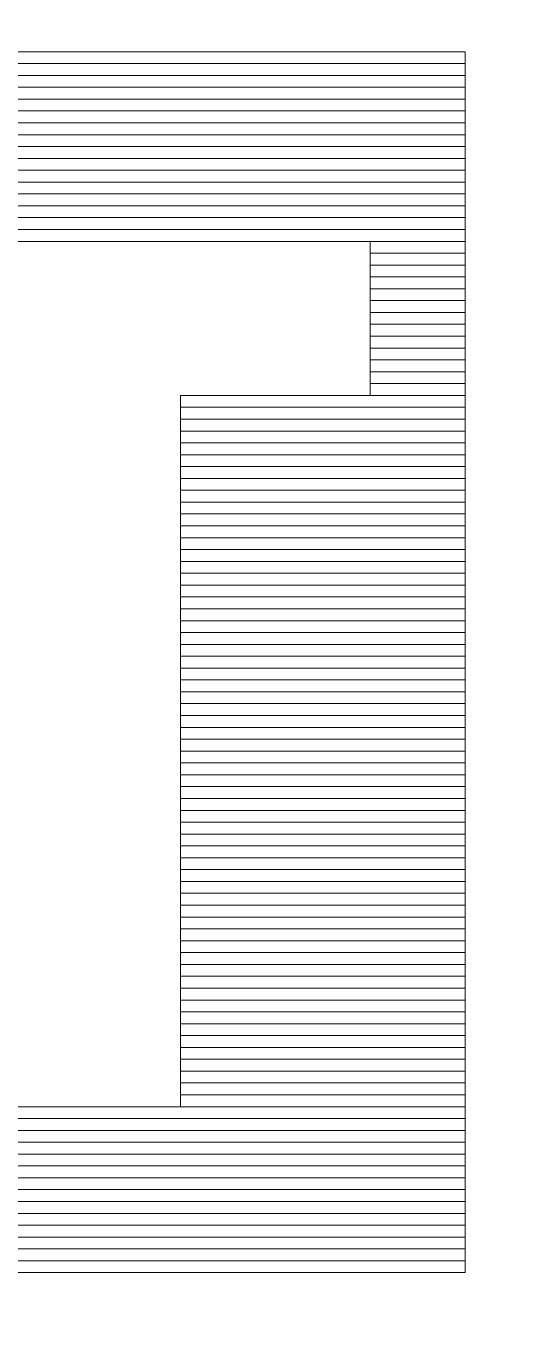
# Model space of a CAD drawing. Header units: millimetres. Extents: x -86 to 67, y -55 to 52.
# Drawn here: x 33.304 to 34.363, y 17.022 to 19.797 of the extents above; entities that cross this region are included whole.
import ezdxf

# ---------------------------------------------------------------- set-up
doc = ezdxf.new("R2010")
doc.units = ezdxf.units.MM
doc.header["$MEASUREMENT"] = 0
doc.layers.add('BG_OUTLINE', color=7, linetype='Continuous')
doc.layers.add('MA_PEN3', color=7, linetype='Continuous')

msp = doc.modelspace()

# ---------------------------------------------------------------- linework, layer by layer
at = {"layer": 'BG_OUTLINE', "color": 3, "lineweight": 9}
msp.add_open_spline([(-60.0926, 34.7331), (-60.0926, 34.7331), (63.7724, 34.7331), (63.7724, 34.7331), (63.7724, 34.7331), (64.585, 34.7336), (65.3646, 34.4113), (65.9396, 33.837), (65.9396, 33.837), (66.5146, 33.2627), (66.8379, 32.4797), (66.8384, 31.667), (66.8384, 31.667), (66.8384, 31.667), (66.8412, -52.28), (66.8412, -52.28), (66.8412, -52.28), (66.8412, -52.28), (66.8384, -52.1933), (66.8384, -52.1933), (66.8384, -52.1933), (66.8389, -53.006), (66.5166, -53.7856), (65.9424, -54.3606), (65.9424, -54.3606), (65.3681, -54.9356), (64.585, -55.2589), (63.7724, -55.2594), (63.7724, -55.2594), (63.7724, -55.2594), (-60.1869, -55.2594), (-60.1869, -55.2594), (-60.1869, -55.2594), (-60.1869, -55.2594), (-60.0853, -55.2518), (-60.0853, -55.2518), (-60.0853, -55.2518), (-60.8979, -55.2523), (-61.6775, -54.9299), (-62.2525, -54.3557), (-62.2525, -54.3557), (-62.8275, -53.7814), (-63.1508, -52.9984), (-63.1513, -52.1857), (-63.1513, -52.1857), (-63.1513, -52.1857), (-63.1587, 31.667), (-63.1587, 31.667), (-63.1587, 31.667), (-63.1592, 32.4797), (-62.8369, 33.2593), (-62.2626, 33.8343), (-62.2626, 33.8343), (-61.6883, 34.4093), (-60.9053, 34.7326), (-60.0926, 34.7331)], degree=3, knots=[0, 0, 0, 0, 0.071429, 0.071429, 0.071429, 0.071429, 0.142857, 0.142857, 0.142857, 0.142857, 0.214286, 0.214286, 0.214286, 0.214286, 0.285714, 0.285714, 0.285714, 0.285714, 0.357143, 0.357143, 0.357143, 0.357143, 0.428571, 0.428571, 0.428571, 0.428571, 0.5, 0.5, 0.5, 0.5, 0.571429, 0.571429, 0.571429, 0.571429, 0.642857, 0.642857, 0.642857, 0.642857, 0.714286, 0.714286, 0.714286, 0.714286, 0.785714, 0.785714, 0.785714, 0.785714, 0.857143, 0.857143, 0.857143, 0.857143, 0.928571, 0.928571, 0.928571, 0.928571, 1, 1, 1, 1], dxfattribs=at)
at = {"layer": 'MA_PEN3', "color": 5, "lineweight": 9}
for points in [[(23.8566, 19.7163), (23.8566, 19.7163), (23.8566, 19.7417), (23.8566, 19.7417), (23.8566, 19.7417), (23.8566, 19.7417), (34.2452, 19.7417), (34.2452, 19.7417), (34.2452, 19.7417), (34.2452, 19.7417), (34.2452, 19.7163), (34.2452, 19.7163), (34.2452, 19.7163), (34.2452, 19.7163), (23.8566, 19.7163), (23.8566, 19.7163)], [(23.8566, 19.6909), (23.8566, 19.6909), (23.8566, 19.7163), (23.8566, 19.7163), (23.8566, 19.7163), (23.8566, 19.7163), (34.2452, 19.7163), (34.2452, 19.7163), (34.2452, 19.7163), (34.2452, 19.7163), (34.2452, 19.6909), (34.2452, 19.6909), (34.2452, 19.6909), (34.2452, 19.6909), (23.8566, 19.6909), (23.8566, 19.6909)], [(23.8566, 19.6655), (23.8566, 19.6655), (23.8566, 19.6909), (23.8566, 19.6909), (23.8566, 19.6909), (23.8566, 19.6909), (34.2452, 19.6909), (34.2452, 19.6909), (34.2452, 19.6909), (34.2452, 19.6909), (34.2452, 19.6655), (34.2452, 19.6655), (34.2452, 19.6655), (34.2452, 19.6655), (23.8566, 19.6655), (23.8566, 19.6655)], [(23.8566, 19.6401), (23.8566, 19.6401), (23.8566, 19.6655), (23.8566, 19.6655), (23.8566, 19.6655), (23.8566, 19.6655), (34.2452, 19.6655), (34.2452, 19.6655), (34.2452, 19.6655), (34.2452, 19.6655), (34.2452, 19.6401), (34.2452, 19.6401), (34.2452, 19.6401), (34.2452, 19.6401), (23.8566, 19.6401), (23.8566, 19.6401)], [(23.8566, 19.6147), (23.8566, 19.6147), (23.8566, 19.6401), (23.8566, 19.6401), (23.8566, 19.6401), (23.8566, 19.6401), (34.2452, 19.6401), (34.2452, 19.6401), (34.2452, 19.6401), (34.2452, 19.6401), (34.2452, 19.6147), (34.2452, 19.6147), (34.2452, 19.6147), (34.2452, 19.6147), (23.8566, 19.6147), (23.8566, 19.6147)], [(23.8566, 19.5893), (23.8566, 19.5893), (23.8566, 19.6147), (23.8566, 19.6147), (23.8566, 19.6147), (23.8566, 19.6147), (34.2452, 19.6147), (34.2452, 19.6147), (34.2452, 19.6147), (34.2452, 19.6147), (34.2452, 19.5893), (34.2452, 19.5893), (34.2452, 19.5893), (34.2452, 19.5893), (23.8566, 19.5893), (23.8566, 19.5893)], [(23.8566, 19.5639), (23.8566, 19.5639), (23.8566, 19.5893), (23.8566, 19.5893), (23.8566, 19.5893), (23.8566, 19.5893), (34.2452, 19.5893), (34.2452, 19.5893), (34.2452, 19.5893), (34.2452, 19.5893), (34.2452, 19.5639), (34.2452, 19.5639), (34.2452, 19.5639), (34.2452, 19.5639), (23.8566, 19.5639), (23.8566, 19.5639)], [(23.8566, 19.5385), (23.8566, 19.5385), (23.8566, 19.5639), (23.8566, 19.5639), (23.8566, 19.5639), (23.8566, 19.5639), (34.2452, 19.5639), (34.2452, 19.5639), (34.2452, 19.5639), (34.2452, 19.5639), (34.2452, 19.5385), (34.2452, 19.5385), (34.2452, 19.5385), (34.2452, 19.5385), (23.8566, 19.5385), (23.8566, 19.5385)], [(23.8566, 19.5131), (23.8566, 19.5131), (23.8566, 19.5385), (23.8566, 19.5385), (23.8566, 19.5385), (23.8566, 19.5385), (34.2452, 19.5385), (34.2452, 19.5385), (34.2452, 19.5385), (34.2452, 19.5385), (34.2452, 19.5131), (34.2452, 19.5131), (34.2452, 19.5131), (34.2452, 19.5131), (23.8566, 19.5131), (23.8566, 19.5131)], [(23.8566, 19.4877), (23.8566, 19.4877), (23.8566, 19.5131), (23.8566, 19.5131), (23.8566, 19.5131), (23.8566, 19.5131), (34.2452, 19.5131), (34.2452, 19.5131), (34.2452, 19.5131), (34.2452, 19.5131), (34.2452, 19.4877), (34.2452, 19.4877), (34.2452, 19.4877), (34.2452, 19.4877), (23.8566, 19.4877), (23.8566, 19.4877)], [(23.8566, 19.4623), (23.8566, 19.4623), (23.8566, 19.4877), (23.8566, 19.4877), (23.8566, 19.4877), (23.8566, 19.4877), (34.2452, 19.4877), (34.2452, 19.4877), (34.2452, 19.4877), (34.2452, 19.4877), (34.2452, 19.4623), (34.2452, 19.4623), (34.2452, 19.4623), (34.2452, 19.4623), (23.8566, 19.4623), (23.8566, 19.4623)], [(23.8566, 19.4369), (23.8566, 19.4369), (23.8566, 19.4623), (23.8566, 19.4623), (23.8566, 19.4623), (23.8566, 19.4623), (34.2452, 19.4623), (34.2452, 19.4623), (34.2452, 19.4623), (34.2452, 19.4623), (34.2452, 19.4369), (34.2452, 19.4369), (34.2452, 19.4369), (34.2452, 19.4369), (23.8566, 19.4369), (23.8566, 19.4369)], [(23.8566, 19.4115), (23.8566, 19.4115), (23.8566, 19.4369), (23.8566, 19.4369), (23.8566, 19.4369), (23.8566, 19.4369), (34.2452, 19.4369), (34.2452, 19.4369), (34.2452, 19.4369), (34.2452, 19.4369), (34.2452, 19.4115), (34.2452, 19.4115), (34.2452, 19.4115), (34.2452, 19.4115), (23.8566, 19.4115), (23.8566, 19.4115)], [(23.8566, 19.3861), (23.8566, 19.3861), (23.8566, 19.4115), (23.8566, 19.4115), (23.8566, 19.4115), (23.8566, 19.4115), (34.2452, 19.4115), (34.2452, 19.4115), (34.2452, 19.4115), (34.2452, 19.4115), (34.2452, 19.3861), (34.2452, 19.3861), (34.2452, 19.3861), (34.2452, 19.3861), (23.8566, 19.3861), (23.8566, 19.3861)], [(23.8566, 19.3607), (23.8566, 19.3607), (23.8566, 19.3861), (23.8566, 19.3861), (23.8566, 19.3861), (23.8566, 19.3861), (34.2452, 19.3861), (34.2452, 19.3861), (34.2452, 19.3861), (34.2452, 19.3861), (34.2452, 19.3607), (34.2452, 19.3607), (34.2452, 19.3607), (34.2452, 19.3607), (23.8566, 19.3607), (23.8566, 19.3607)], [(32.518, 19.3353), (32.518, 19.3353), (32.518, 19.3607), (32.518, 19.3607), (32.518, 19.3607), (32.518, 19.3607), (34.2452, 19.3607), (34.2452, 19.3607), (34.2452, 19.3607), (34.2452, 19.3607), (34.2452, 19.3353), (34.2452, 19.3353), (34.2452, 19.3353), (34.2452, 19.3353), (32.518, 19.3353), (32.518, 19.3353)], [(34.042, 19.3099), (34.042, 19.3099), (34.042, 19.3353), (34.042, 19.3353), (34.042, 19.3353), (34.042, 19.3353), (34.2452, 19.3353), (34.2452, 19.3353), (34.2452, 19.3353), (34.2452, 19.3353), (34.2452, 19.3099), (34.2452, 19.3099), (34.2452, 19.3099), (34.2452, 19.3099), (34.042, 19.3099), (34.042, 19.3099)], [(34.042, 19.2845), (34.042, 19.2845), (34.042, 19.3099), (34.042, 19.3099), (34.042, 19.3099), (34.042, 19.3099), (34.2452, 19.3099), (34.2452, 19.3099), (34.2452, 19.3099), (34.2452, 19.3099), (34.2452, 19.2845), (34.2452, 19.2845), (34.2452, 19.2845), (34.2452, 19.2845), (34.042, 19.2845), (34.042, 19.2845)], [(34.042, 19.2591), (34.042, 19.2591), (34.042, 19.2845), (34.042, 19.2845), (34.042, 19.2845), (34.042, 19.2845), (34.2452, 19.2845), (34.2452, 19.2845), (34.2452, 19.2845), (34.2452, 19.2845), (34.2452, 19.2591), (34.2452, 19.2591), (34.2452, 19.2591), (34.2452, 19.2591), (34.042, 19.2591), (34.042, 19.2591)], [(34.042, 19.2337), (34.042, 19.2337), (34.042, 19.2591), (34.042, 19.2591), (34.042, 19.2591), (34.042, 19.2591), (34.2452, 19.2591), (34.2452, 19.2591), (34.2452, 19.2591), (34.2452, 19.2591), (34.2452, 19.2337), (34.2452, 19.2337), (34.2452, 19.2337), (34.2452, 19.2337), (34.042, 19.2337), (34.042, 19.2337)], [(34.042, 19.2083), (34.042, 19.2083), (34.042, 19.2337), (34.042, 19.2337), (34.042, 19.2337), (34.042, 19.2337), (34.2452, 19.2337), (34.2452, 19.2337), (34.2452, 19.2337), (34.2452, 19.2337), (34.2452, 19.2083), (34.2452, 19.2083), (34.2452, 19.2083), (34.2452, 19.2083), (34.042, 19.2083), (34.042, 19.2083)], [(34.042, 19.1829), (34.042, 19.1829), (34.042, 19.2083), (34.042, 19.2083), (34.042, 19.2083), (34.042, 19.2083), (34.2452, 19.2083), (34.2452, 19.2083), (34.2452, 19.2083), (34.2452, 19.2083), (34.2452, 19.1829), (34.2452, 19.1829), (34.2452, 19.1829), (34.2452, 19.1829), (34.042, 19.1829), (34.042, 19.1829)], [(34.042, 19.1575), (34.042, 19.1575), (34.042, 19.1829), (34.042, 19.1829), (34.042, 19.1829), (34.042, 19.1829), (34.2452, 19.1829), (34.2452, 19.1829), (34.2452, 19.1829), (34.2452, 19.1829), (34.2452, 19.1575), (34.2452, 19.1575), (34.2452, 19.1575), (34.2452, 19.1575), (34.042, 19.1575), (34.042, 19.1575)], [(34.042, 19.1321), (34.042, 19.1321), (34.042, 19.1575), (34.042, 19.1575), (34.042, 19.1575), (34.042, 19.1575), (34.2452, 19.1575), (34.2452, 19.1575), (34.2452, 19.1575), (34.2452, 19.1575), (34.2452, 19.1321), (34.2452, 19.1321), (34.2452, 19.1321), (34.2452, 19.1321), (34.042, 19.1321), (34.042, 19.1321)], [(34.042, 19.1067), (34.042, 19.1067), (34.042, 19.1321), (34.042, 19.1321), (34.042, 19.1321), (34.042, 19.1321), (34.2452, 19.1321), (34.2452, 19.1321), (34.2452, 19.1321), (34.2452, 19.1321), (34.2452, 19.1067), (34.2452, 19.1067), (34.2452, 19.1067), (34.2452, 19.1067), (34.042, 19.1067), (34.042, 19.1067)], [(34.042, 19.0813), (34.042, 19.0813), (34.042, 19.1067), (34.042, 19.1067), (34.042, 19.1067), (34.042, 19.1067), (34.2452, 19.1067), (34.2452, 19.1067), (34.2452, 19.1067), (34.2452, 19.1067), (34.2452, 19.0813), (34.2452, 19.0813), (34.2452, 19.0813), (34.2452, 19.0813), (34.042, 19.0813), (34.042, 19.0813)], [(34.042, 19.0559), (34.042, 19.0559), (34.042, 19.0813), (34.042, 19.0813), (34.042, 19.0813), (34.042, 19.0813), (34.2452, 19.0813), (34.2452, 19.0813), (34.2452, 19.0813), (34.2452, 19.0813), (34.2452, 19.0559), (34.2452, 19.0559), (34.2452, 19.0559), (34.2452, 19.0559), (34.042, 19.0559), (34.042, 19.0559)], [(34.042, 19.0305), (34.042, 19.0305), (34.042, 19.0559), (34.042, 19.0559), (34.042, 19.0559), (34.042, 19.0559), (34.2452, 19.0559), (34.2452, 19.0559), (34.2452, 19.0559), (34.2452, 19.0559), (34.2452, 19.0305), (34.2452, 19.0305), (34.2452, 19.0305), (34.2452, 19.0305), (34.042, 19.0305), (34.042, 19.0305)], [(34.042, 19.0051), (34.042, 19.0051), (34.042, 19.0305), (34.042, 19.0305), (34.042, 19.0305), (34.042, 19.0305), (34.2452, 19.0305), (34.2452, 19.0305), (34.2452, 19.0305), (34.2452, 19.0305), (34.2452, 19.0051), (34.2452, 19.0051), (34.2452, 19.0051), (34.2452, 19.0051), (34.042, 19.0051), (34.042, 19.0051)], [(33.6356, 18.9797), (33.6356, 18.9797), (33.6356, 19.0051), (33.6356, 19.0051), (33.6356, 19.0051), (33.6356, 19.0051), (34.2452, 19.0051), (34.2452, 19.0051), (34.2452, 19.0051), (34.2452, 19.0051), (34.2452, 18.9797), (34.2452, 18.9797), (34.2452, 18.9797), (34.2452, 18.9797), (33.6356, 18.9797), (33.6356, 18.9797)], [(33.6356, 18.9543), (33.6356, 18.9543), (33.6356, 18.9797), (33.6356, 18.9797), (33.6356, 18.9797), (33.6356, 18.9797), (34.2452, 18.9797), (34.2452, 18.9797), (34.2452, 18.9797), (34.2452, 18.9797), (34.2452, 18.9543), (34.2452, 18.9543), (34.2452, 18.9543), (34.2452, 18.9543), (33.6356, 18.9543), (33.6356, 18.9543)], [(33.6356, 18.9289), (33.6356, 18.9289), (33.6356, 18.9543), (33.6356, 18.9543), (33.6356, 18.9543), (33.6356, 18.9543), (34.2452, 18.9543), (34.2452, 18.9543), (34.2452, 18.9543), (34.2452, 18.9543), (34.2452, 18.9289), (34.2452, 18.9289), (34.2452, 18.9289), (34.2452, 18.9289), (33.6356, 18.9289), (33.6356, 18.9289)], [(33.6356, 18.9035), (33.6356, 18.9035), (33.6356, 18.9289), (33.6356, 18.9289), (33.6356, 18.9289), (33.6356, 18.9289), (34.2452, 18.9289), (34.2452, 18.9289), (34.2452, 18.9289), (34.2452, 18.9289), (34.2452, 18.9035), (34.2452, 18.9035), (34.2452, 18.9035), (34.2452, 18.9035), (33.6356, 18.9035), (33.6356, 18.9035)], [(33.6356, 18.8781), (33.6356, 18.8781), (33.6356, 18.9035), (33.6356, 18.9035), (33.6356, 18.9035), (33.6356, 18.9035), (34.2452, 18.9035), (34.2452, 18.9035), (34.2452, 18.9035), (34.2452, 18.9035), (34.2452, 18.8781), (34.2452, 18.8781), (34.2452, 18.8781), (34.2452, 18.8781), (33.6356, 18.8781), (33.6356, 18.8781)], [(33.6356, 18.8527), (33.6356, 18.8527), (33.6356, 18.8781), (33.6356, 18.8781), (33.6356, 18.8781), (33.6356, 18.8781), (34.2452, 18.8781), (34.2452, 18.8781), (34.2452, 18.8781), (34.2452, 18.8781), (34.2452, 18.8527), (34.2452, 18.8527), (34.2452, 18.8527), (34.2452, 18.8527), (33.6356, 18.8527), (33.6356, 18.8527)], [(33.6356, 18.8273), (33.6356, 18.8273), (33.6356, 18.8527), (33.6356, 18.8527), (33.6356, 18.8527), (33.6356, 18.8527), (34.2452, 18.8527), (34.2452, 18.8527), (34.2452, 18.8527), (34.2452, 18.8527), (34.2452, 18.8273), (34.2452, 18.8273), (34.2452, 18.8273), (34.2452, 18.8273), (33.6356, 18.8273), (33.6356, 18.8273)], [(33.6356, 18.8019), (33.6356, 18.8019), (33.6356, 18.8273), (33.6356, 18.8273), (33.6356, 18.8273), (33.6356, 18.8273), (34.2452, 18.8273), (34.2452, 18.8273), (34.2452, 18.8273), (34.2452, 18.8273), (34.2452, 18.8019), (34.2452, 18.8019), (34.2452, 18.8019), (34.2452, 18.8019), (33.6356, 18.8019), (33.6356, 18.8019)], [(33.6356, 18.7765), (33.6356, 18.7765), (33.6356, 18.8019), (33.6356, 18.8019), (33.6356, 18.8019), (33.6356, 18.8019), (34.2452, 18.8019), (34.2452, 18.8019), (34.2452, 18.8019), (34.2452, 18.8019), (34.2452, 18.7765), (34.2452, 18.7765), (34.2452, 18.7765), (34.2452, 18.7765), (33.6356, 18.7765), (33.6356, 18.7765)], [(33.6356, 18.7511), (33.6356, 18.7511), (33.6356, 18.7765), (33.6356, 18.7765), (33.6356, 18.7765), (33.6356, 18.7765), (34.2452, 18.7765), (34.2452, 18.7765), (34.2452, 18.7765), (34.2452, 18.7765), (34.2452, 18.7511), (34.2452, 18.7511), (34.2452, 18.7511), (34.2452, 18.7511), (33.6356, 18.7511), (33.6356, 18.7511)], [(33.6356, 18.7257), (33.6356, 18.7257), (33.6356, 18.7511), (33.6356, 18.7511), (33.6356, 18.7511), (33.6356, 18.7511), (34.2452, 18.7511), (34.2452, 18.7511), (34.2452, 18.7511), (34.2452, 18.7511), (34.2452, 18.7257), (34.2452, 18.7257), (34.2452, 18.7257), (34.2452, 18.7257), (33.6356, 18.7257), (33.6356, 18.7257)], [(33.6356, 18.7003), (33.6356, 18.7003), (33.6356, 18.7257), (33.6356, 18.7257), (33.6356, 18.7257), (33.6356, 18.7257), (34.2452, 18.7257), (34.2452, 18.7257), (34.2452, 18.7257), (34.2452, 18.7257), (34.2452, 18.7003), (34.2452, 18.7003), (34.2452, 18.7003), (34.2452, 18.7003), (33.6356, 18.7003), (33.6356, 18.7003)], [(33.6356, 18.6749), (33.6356, 18.6749), (33.6356, 18.7003), (33.6356, 18.7003), (33.6356, 18.7003), (33.6356, 18.7003), (34.2452, 18.7003), (34.2452, 18.7003), (34.2452, 18.7003), (34.2452, 18.7003), (34.2452, 18.6749), (34.2452, 18.6749), (34.2452, 18.6749), (34.2452, 18.6749), (33.6356, 18.6749), (33.6356, 18.6749)], [(33.6356, 18.6495), (33.6356, 18.6495), (33.6356, 18.6749), (33.6356, 18.6749), (33.6356, 18.6749), (33.6356, 18.6749), (34.2452, 18.6749), (34.2452, 18.6749), (34.2452, 18.6749), (34.2452, 18.6749), (34.2452, 18.6495), (34.2452, 18.6495), (34.2452, 18.6495), (34.2452, 18.6495), (33.6356, 18.6495), (33.6356, 18.6495)], [(33.6356, 18.6241), (33.6356, 18.6241), (33.6356, 18.6495), (33.6356, 18.6495), (33.6356, 18.6495), (33.6356, 18.6495), (34.2452, 18.6495), (34.2452, 18.6495), (34.2452, 18.6495), (34.2452, 18.6495), (34.2452, 18.6241), (34.2452, 18.6241), (34.2452, 18.6241), (34.2452, 18.6241), (33.6356, 18.6241), (33.6356, 18.6241)], [(33.6356, 18.5987), (33.6356, 18.5987), (33.6356, 18.6241), (33.6356, 18.6241), (33.6356, 18.6241), (33.6356, 18.6241), (34.2452, 18.6241), (34.2452, 18.6241), (34.2452, 18.6241), (34.2452, 18.6241), (34.2452, 18.5987), (34.2452, 18.5987), (34.2452, 18.5987), (34.2452, 18.5987), (33.6356, 18.5987), (33.6356, 18.5987)], [(33.6356, 18.5733), (33.6356, 18.5733), (33.6356, 18.5987), (33.6356, 18.5987), (33.6356, 18.5987), (33.6356, 18.5987), (34.2452, 18.5987), (34.2452, 18.5987), (34.2452, 18.5987), (34.2452, 18.5987), (34.2452, 18.5733), (34.2452, 18.5733), (34.2452, 18.5733), (34.2452, 18.5733), (33.6356, 18.5733), (33.6356, 18.5733)], [(33.6356, 18.5479), (33.6356, 18.5479), (33.6356, 18.5733), (33.6356, 18.5733), (33.6356, 18.5733), (33.6356, 18.5733), (34.2452, 18.5733), (34.2452, 18.5733), (34.2452, 18.5733), (34.2452, 18.5733), (34.2452, 18.5479), (34.2452, 18.5479), (34.2452, 18.5479), (34.2452, 18.5479), (33.6356, 18.5479), (33.6356, 18.5479)], [(33.6356, 18.5225), (33.6356, 18.5225), (33.6356, 18.5479), (33.6356, 18.5479), (33.6356, 18.5479), (33.6356, 18.5479), (34.2452, 18.5479), (34.2452, 18.5479), (34.2452, 18.5479), (34.2452, 18.5479), (34.2452, 18.5225), (34.2452, 18.5225), (34.2452, 18.5225), (34.2452, 18.5225), (33.6356, 18.5225), (33.6356, 18.5225)], [(33.6356, 18.4971), (33.6356, 18.4971), (33.6356, 18.5225), (33.6356, 18.5225), (33.6356, 18.5225), (33.6356, 18.5225), (34.2452, 18.5225), (34.2452, 18.5225), (34.2452, 18.5225), (34.2452, 18.5225), (34.2452, 18.4971), (34.2452, 18.4971), (34.2452, 18.4971), (34.2452, 18.4971), (33.6356, 18.4971), (33.6356, 18.4971)], [(33.6356, 18.4717), (33.6356, 18.4717), (33.6356, 18.4971), (33.6356, 18.4971), (33.6356, 18.4971), (33.6356, 18.4971), (34.2452, 18.4971), (34.2452, 18.4971), (34.2452, 18.4971), (34.2452, 18.4971), (34.2452, 18.4717), (34.2452, 18.4717), (34.2452, 18.4717), (34.2452, 18.4717), (33.6356, 18.4717), (33.6356, 18.4717)], [(33.6356, 18.4463), (33.6356, 18.4463), (33.6356, 18.4717), (33.6356, 18.4717), (33.6356, 18.4717), (33.6356, 18.4717), (34.2452, 18.4717), (34.2452, 18.4717), (34.2452, 18.4717), (34.2452, 18.4717), (34.2452, 18.4463), (34.2452, 18.4463), (34.2452, 18.4463), (34.2452, 18.4463), (33.6356, 18.4463), (33.6356, 18.4463)], [(33.6356, 18.4209), (33.6356, 18.4209), (33.6356, 18.4463), (33.6356, 18.4463), (33.6356, 18.4463), (33.6356, 18.4463), (34.2452, 18.4463), (34.2452, 18.4463), (34.2452, 18.4463), (34.2452, 18.4463), (34.2452, 18.4209), (34.2452, 18.4209), (34.2452, 18.4209), (34.2452, 18.4209), (33.6356, 18.4209), (33.6356, 18.4209)], [(33.6356, 18.3955), (33.6356, 18.3955), (33.6356, 18.4209), (33.6356, 18.4209), (33.6356, 18.4209), (33.6356, 18.4209), (34.2452, 18.4209), (34.2452, 18.4209), (34.2452, 18.4209), (34.2452, 18.4209), (34.2452, 18.3955), (34.2452, 18.3955), (34.2452, 18.3955), (34.2452, 18.3955), (33.6356, 18.3955), (33.6356, 18.3955)], [(33.6356, 18.3701), (33.6356, 18.3701), (33.6356, 18.3955), (33.6356, 18.3955), (33.6356, 18.3955), (33.6356, 18.3955), (34.2452, 18.3955), (34.2452, 18.3955), (34.2452, 18.3955), (34.2452, 18.3955), (34.2452, 18.3701), (34.2452, 18.3701), (34.2452, 18.3701), (34.2452, 18.3701), (33.6356, 18.3701), (33.6356, 18.3701)], [(33.6356, 18.3447), (33.6356, 18.3447), (33.6356, 18.3701), (33.6356, 18.3701), (33.6356, 18.3701), (33.6356, 18.3701), (34.2452, 18.3701), (34.2452, 18.3701), (34.2452, 18.3701), (34.2452, 18.3701), (34.2452, 18.3447), (34.2452, 18.3447), (34.2452, 18.3447), (34.2452, 18.3447), (33.6356, 18.3447), (33.6356, 18.3447)], [(33.6356, 18.3193), (33.6356, 18.3193), (33.6356, 18.3447), (33.6356, 18.3447), (33.6356, 18.3447), (33.6356, 18.3447), (34.2452, 18.3447), (34.2452, 18.3447), (34.2452, 18.3447), (34.2452, 18.3447), (34.2452, 18.3193), (34.2452, 18.3193), (34.2452, 18.3193), (34.2452, 18.3193), (33.6356, 18.3193), (33.6356, 18.3193)], [(33.6356, 18.2939), (33.6356, 18.2939), (33.6356, 18.3193), (33.6356, 18.3193), (33.6356, 18.3193), (33.6356, 18.3193), (34.2452, 18.3193), (34.2452, 18.3193), (34.2452, 18.3193), (34.2452, 18.3193), (34.2452, 18.2939), (34.2452, 18.2939), (34.2452, 18.2939), (34.2452, 18.2939), (33.6356, 18.2939), (33.6356, 18.2939)], [(33.6356, 18.2685), (33.6356, 18.2685), (33.6356, 18.2939), (33.6356, 18.2939), (33.6356, 18.2939), (33.6356, 18.2939), (34.2452, 18.2939), (34.2452, 18.2939), (34.2452, 18.2939), (34.2452, 18.2939), (34.2452, 18.2685), (34.2452, 18.2685), (34.2452, 18.2685), (34.2452, 18.2685), (33.6356, 18.2685), (33.6356, 18.2685)], [(33.6356, 18.2431), (33.6356, 18.2431), (33.6356, 18.2685), (33.6356, 18.2685), (33.6356, 18.2685), (33.6356, 18.2685), (34.2452, 18.2685), (34.2452, 18.2685), (34.2452, 18.2685), (34.2452, 18.2685), (34.2452, 18.2431), (34.2452, 18.2431), (34.2452, 18.2431), (34.2452, 18.2431), (33.6356, 18.2431), (33.6356, 18.2431)], [(33.6356, 18.2177), (33.6356, 18.2177), (33.6356, 18.2431), (33.6356, 18.2431), (33.6356, 18.2431), (33.6356, 18.2431), (34.2452, 18.2431), (34.2452, 18.2431), (34.2452, 18.2431), (34.2452, 18.2431), (34.2452, 18.2177), (34.2452, 18.2177), (34.2452, 18.2177), (34.2452, 18.2177), (33.6356, 18.2177), (33.6356, 18.2177)], [(33.6356, 18.1923), (33.6356, 18.1923), (33.6356, 18.2177), (33.6356, 18.2177), (33.6356, 18.2177), (33.6356, 18.2177), (34.2452, 18.2177), (34.2452, 18.2177), (34.2452, 18.2177), (34.2452, 18.2177), (34.2452, 18.1923), (34.2452, 18.1923), (34.2452, 18.1923), (34.2452, 18.1923), (33.6356, 18.1923), (33.6356, 18.1923)], [(33.6356, 18.1669), (33.6356, 18.1669), (33.6356, 18.1923), (33.6356, 18.1923), (33.6356, 18.1923), (33.6356, 18.1923), (34.2452, 18.1923), (34.2452, 18.1923), (34.2452, 18.1923), (34.2452, 18.1923), (34.2452, 18.1669), (34.2452, 18.1669), (34.2452, 18.1669), (34.2452, 18.1669), (33.6356, 18.1669), (33.6356, 18.1669)], [(33.6356, 18.1415), (33.6356, 18.1415), (33.6356, 18.1669), (33.6356, 18.1669), (33.6356, 18.1669), (33.6356, 18.1669), (34.2452, 18.1669), (34.2452, 18.1669), (34.2452, 18.1669), (34.2452, 18.1669), (34.2452, 18.1415), (34.2452, 18.1415), (34.2452, 18.1415), (34.2452, 18.1415), (33.6356, 18.1415), (33.6356, 18.1415)], [(33.6356, 18.1161), (33.6356, 18.1161), (33.6356, 18.1415), (33.6356, 18.1415), (33.6356, 18.1415), (33.6356, 18.1415), (34.2452, 18.1415), (34.2452, 18.1415), (34.2452, 18.1415), (34.2452, 18.1415), (34.2452, 18.1161), (34.2452, 18.1161), (34.2452, 18.1161), (34.2452, 18.1161), (33.6356, 18.1161), (33.6356, 18.1161)], [(33.6356, 18.0907), (33.6356, 18.0907), (33.6356, 18.1161), (33.6356, 18.1161), (33.6356, 18.1161), (33.6356, 18.1161), (34.2452, 18.1161), (34.2452, 18.1161), (34.2452, 18.1161), (34.2452, 18.1161), (34.2452, 18.0907), (34.2452, 18.0907), (34.2452, 18.0907), (34.2452, 18.0907), (33.6356, 18.0907), (33.6356, 18.0907)], [(33.6356, 18.0653), (33.6356, 18.0653), (33.6356, 18.0907), (33.6356, 18.0907), (33.6356, 18.0907), (33.6356, 18.0907), (34.2452, 18.0907), (34.2452, 18.0907), (34.2452, 18.0907), (34.2452, 18.0907), (34.2452, 18.0653), (34.2452, 18.0653), (34.2452, 18.0653), (34.2452, 18.0653), (33.6356, 18.0653), (33.6356, 18.0653)], [(33.6356, 18.0399), (33.6356, 18.0399), (33.6356, 18.0653), (33.6356, 18.0653), (33.6356, 18.0653), (33.6356, 18.0653), (34.2452, 18.0653), (34.2452, 18.0653), (34.2452, 18.0653), (34.2452, 18.0653), (34.2452, 18.0399), (34.2452, 18.0399), (34.2452, 18.0399), (34.2452, 18.0399), (33.6356, 18.0399), (33.6356, 18.0399)], [(33.6356, 18.0145), (33.6356, 18.0145), (33.6356, 18.0399), (33.6356, 18.0399), (33.6356, 18.0399), (33.6356, 18.0399), (34.2452, 18.0399), (34.2452, 18.0399), (34.2452, 18.0399), (34.2452, 18.0399), (34.2452, 18.0145), (34.2452, 18.0145), (34.2452, 18.0145), (34.2452, 18.0145), (33.6356, 18.0145), (33.6356, 18.0145)], [(33.6356, 17.9891), (33.6356, 17.9891), (33.6356, 18.0145), (33.6356, 18.0145), (33.6356, 18.0145), (33.6356, 18.0145), (34.2452, 18.0145), (34.2452, 18.0145), (34.2452, 18.0145), (34.2452, 18.0145), (34.2452, 17.9891), (34.2452, 17.9891), (34.2452, 17.9891), (34.2452, 17.9891), (33.6356, 17.9891), (33.6356, 17.9891)], [(33.6356, 17.9637), (33.6356, 17.9637), (33.6356, 17.9891), (33.6356, 17.9891), (33.6356, 17.9891), (33.6356, 17.9891), (34.2452, 17.9891), (34.2452, 17.9891), (34.2452, 17.9891), (34.2452, 17.9891), (34.2452, 17.9637), (34.2452, 17.9637), (34.2452, 17.9637), (34.2452, 17.9637), (33.6356, 17.9637), (33.6356, 17.9637)], [(33.6356, 17.9383), (33.6356, 17.9383), (33.6356, 17.9637), (33.6356, 17.9637), (33.6356, 17.9637), (33.6356, 17.9637), (34.2452, 17.9637), (34.2452, 17.9637), (34.2452, 17.9637), (34.2452, 17.9637), (34.2452, 17.9383), (34.2452, 17.9383), (34.2452, 17.9383), (34.2452, 17.9383), (33.6356, 17.9383), (33.6356, 17.9383)], [(33.6356, 17.9129), (33.6356, 17.9129), (33.6356, 17.9383), (33.6356, 17.9383), (33.6356, 17.9383), (33.6356, 17.9383), (34.2452, 17.9383), (34.2452, 17.9383), (34.2452, 17.9383), (34.2452, 17.9383), (34.2452, 17.9129), (34.2452, 17.9129), (34.2452, 17.9129), (34.2452, 17.9129), (33.6356, 17.9129), (33.6356, 17.9129)], [(33.6356, 17.8875), (33.6356, 17.8875), (33.6356, 17.9129), (33.6356, 17.9129), (33.6356, 17.9129), (33.6356, 17.9129), (34.2452, 17.9129), (34.2452, 17.9129), (34.2452, 17.9129), (34.2452, 17.9129), (34.2452, 17.8875), (34.2452, 17.8875), (34.2452, 17.8875), (34.2452, 17.8875), (33.6356, 17.8875), (33.6356, 17.8875)], [(33.6356, 17.8621), (33.6356, 17.8621), (33.6356, 17.8875), (33.6356, 17.8875), (33.6356, 17.8875), (33.6356, 17.8875), (34.2452, 17.8875), (34.2452, 17.8875), (34.2452, 17.8875), (34.2452, 17.8875), (34.2452, 17.8621), (34.2452, 17.8621), (34.2452, 17.8621), (34.2452, 17.8621), (33.6356, 17.8621), (33.6356, 17.8621)], [(33.6356, 17.8367), (33.6356, 17.8367), (33.6356, 17.8621), (33.6356, 17.8621), (33.6356, 17.8621), (33.6356, 17.8621), (34.2452, 17.8621), (34.2452, 17.8621), (34.2452, 17.8621), (34.2452, 17.8621), (34.2452, 17.8367), (34.2452, 17.8367), (34.2452, 17.8367), (34.2452, 17.8367), (33.6356, 17.8367), (33.6356, 17.8367)], [(33.6356, 17.8113), (33.6356, 17.8113), (33.6356, 17.8367), (33.6356, 17.8367), (33.6356, 17.8367), (33.6356, 17.8367), (34.2452, 17.8367), (34.2452, 17.8367), (34.2452, 17.8367), (34.2452, 17.8367), (34.2452, 17.8113), (34.2452, 17.8113), (34.2452, 17.8113), (34.2452, 17.8113), (33.6356, 17.8113), (33.6356, 17.8113)], [(33.6356, 17.7859), (33.6356, 17.7859), (33.6356, 17.8113), (33.6356, 17.8113), (33.6356, 17.8113), (33.6356, 17.8113), (34.2452, 17.8113), (34.2452, 17.8113), (34.2452, 17.8113), (34.2452, 17.8113), (34.2452, 17.7859), (34.2452, 17.7859), (34.2452, 17.7859), (34.2452, 17.7859), (33.6356, 17.7859), (33.6356, 17.7859)], [(33.6356, 17.7605), (33.6356, 17.7605), (33.6356, 17.7859), (33.6356, 17.7859), (33.6356, 17.7859), (33.6356, 17.7859), (34.2452, 17.7859), (34.2452, 17.7859), (34.2452, 17.7859), (34.2452, 17.7859), (34.2452, 17.7605), (34.2452, 17.7605), (34.2452, 17.7605), (34.2452, 17.7605), (33.6356, 17.7605), (33.6356, 17.7605)], [(33.6356, 17.7351), (33.6356, 17.7351), (33.6356, 17.7605), (33.6356, 17.7605), (33.6356, 17.7605), (33.6356, 17.7605), (34.2452, 17.7605), (34.2452, 17.7605), (34.2452, 17.7605), (34.2452, 17.7605), (34.2452, 17.7351), (34.2452, 17.7351), (34.2452, 17.7351), (34.2452, 17.7351), (33.6356, 17.7351), (33.6356, 17.7351)], [(33.6356, 17.7097), (33.6356, 17.7097), (33.6356, 17.7351), (33.6356, 17.7351), (33.6356, 17.7351), (33.6356, 17.7351), (34.2452, 17.7351), (34.2452, 17.7351), (34.2452, 17.7351), (34.2452, 17.7351), (34.2452, 17.7097), (34.2452, 17.7097), (34.2452, 17.7097), (34.2452, 17.7097), (33.6356, 17.7097), (33.6356, 17.7097)], [(33.6356, 17.6843), (33.6356, 17.6843), (33.6356, 17.7097), (33.6356, 17.7097), (33.6356, 17.7097), (33.6356, 17.7097), (34.2452, 17.7097), (34.2452, 17.7097), (34.2452, 17.7097), (34.2452, 17.7097), (34.2452, 17.6843), (34.2452, 17.6843), (34.2452, 17.6843), (34.2452, 17.6843), (33.6356, 17.6843), (33.6356, 17.6843)], [(33.6356, 17.6589), (33.6356, 17.6589), (33.6356, 17.6843), (33.6356, 17.6843), (33.6356, 17.6843), (33.6356, 17.6843), (34.2452, 17.6843), (34.2452, 17.6843), (34.2452, 17.6843), (34.2452, 17.6843), (34.2452, 17.6589), (34.2452, 17.6589), (34.2452, 17.6589), (34.2452, 17.6589), (33.6356, 17.6589), (33.6356, 17.6589)], [(33.6356, 17.6335), (33.6356, 17.6335), (33.6356, 17.6589), (33.6356, 17.6589), (33.6356, 17.6589), (33.6356, 17.6589), (34.2452, 17.6589), (34.2452, 17.6589), (34.2452, 17.6589), (34.2452, 17.6589), (34.2452, 17.6335), (34.2452, 17.6335), (34.2452, 17.6335), (34.2452, 17.6335), (33.6356, 17.6335), (33.6356, 17.6335)], [(33.6356, 17.6081), (33.6356, 17.6081), (33.6356, 17.6335), (33.6356, 17.6335), (33.6356, 17.6335), (33.6356, 17.6335), (34.2452, 17.6335), (34.2452, 17.6335), (34.2452, 17.6335), (34.2452, 17.6335), (34.2452, 17.6081), (34.2452, 17.6081), (34.2452, 17.6081), (34.2452, 17.6081), (33.6356, 17.6081), (33.6356, 17.6081)], [(33.6356, 17.5827), (33.6356, 17.5827), (33.6356, 17.6081), (33.6356, 17.6081), (33.6356, 17.6081), (33.6356, 17.6081), (34.2452, 17.6081), (34.2452, 17.6081), (34.2452, 17.6081), (34.2452, 17.6081), (34.2452, 17.5827), (34.2452, 17.5827), (34.2452, 17.5827), (34.2452, 17.5827), (33.6356, 17.5827), (33.6356, 17.5827)], [(33.6356, 17.5573), (33.6356, 17.5573), (33.6356, 17.5827), (33.6356, 17.5827), (33.6356, 17.5827), (33.6356, 17.5827), (34.2452, 17.5827), (34.2452, 17.5827), (34.2452, 17.5827), (34.2452, 17.5827), (34.2452, 17.5573), (34.2452, 17.5573), (34.2452, 17.5573), (34.2452, 17.5573), (33.6356, 17.5573), (33.6356, 17.5573)], [(33.6356, 17.5319), (33.6356, 17.5319), (33.6356, 17.5573), (33.6356, 17.5573), (33.6356, 17.5573), (33.6356, 17.5573), (34.2452, 17.5573), (34.2452, 17.5573), (34.2452, 17.5573), (34.2452, 17.5573), (34.2452, 17.5319), (34.2452, 17.5319), (34.2452, 17.5319), (34.2452, 17.5319), (33.6356, 17.5319), (33.6356, 17.5319)], [(33.6356, 17.5065), (33.6356, 17.5065), (33.6356, 17.5319), (33.6356, 17.5319), (33.6356, 17.5319), (33.6356, 17.5319), (34.2452, 17.5319), (34.2452, 17.5319), (34.2452, 17.5319), (34.2452, 17.5319), (34.2452, 17.5065), (34.2452, 17.5065), (34.2452, 17.5065), (34.2452, 17.5065), (33.6356, 17.5065), (33.6356, 17.5065)], [(33.6356, 17.4811), (33.6356, 17.4811), (33.6356, 17.5065), (33.6356, 17.5065), (33.6356, 17.5065), (33.6356, 17.5065), (34.2452, 17.5065), (34.2452, 17.5065), (34.2452, 17.5065), (34.2452, 17.5065), (34.2452, 17.4811), (34.2452, 17.4811), (34.2452, 17.4811), (34.2452, 17.4811), (33.6356, 17.4811), (33.6356, 17.4811)], [(32.3402, 17.4557), (32.3402, 17.4557), (32.3402, 17.4811), (32.3402, 17.4811), (32.3402, 17.4811), (32.3402, 17.4811), (34.2452, 17.4811), (34.2452, 17.4811), (34.2452, 17.4811), (34.2452, 17.4811), (34.2452, 17.4557), (34.2452, 17.4557), (34.2452, 17.4557), (34.2452, 17.4557), (32.3402, 17.4557), (32.3402, 17.4557)], [(23.8566, 17.4303), (23.8566, 17.4303), (23.8566, 17.4557), (23.8566, 17.4557), (23.8566, 17.4557), (23.8566, 17.4557), (34.2452, 17.4557), (34.2452, 17.4557), (34.2452, 17.4557), (34.2452, 17.4557), (34.2452, 17.4303), (34.2452, 17.4303), (34.2452, 17.4303), (34.2452, 17.4303), (23.8566, 17.4303), (23.8566, 17.4303)], [(23.8566, 17.4049), (23.8566, 17.4049), (23.8566, 17.4303), (23.8566, 17.4303), (23.8566, 17.4303), (23.8566, 17.4303), (34.2452, 17.4303), (34.2452, 17.4303), (34.2452, 17.4303), (34.2452, 17.4303), (34.2452, 17.4049), (34.2452, 17.4049), (34.2452, 17.4049), (34.2452, 17.4049), (23.8566, 17.4049), (23.8566, 17.4049)], [(23.8566, 17.3795), (23.8566, 17.3795), (23.8566, 17.4049), (23.8566, 17.4049), (23.8566, 17.4049), (23.8566, 17.4049), (34.2452, 17.4049), (34.2452, 17.4049), (34.2452, 17.4049), (34.2452, 17.4049), (34.2452, 17.3795), (34.2452, 17.3795), (34.2452, 17.3795), (34.2452, 17.3795), (23.8566, 17.3795), (23.8566, 17.3795)], [(23.8566, 17.3541), (23.8566, 17.3541), (23.8566, 17.3795), (23.8566, 17.3795), (23.8566, 17.3795), (23.8566, 17.3795), (34.2452, 17.3795), (34.2452, 17.3795), (34.2452, 17.3795), (34.2452, 17.3795), (34.2452, 17.3541), (34.2452, 17.3541), (34.2452, 17.3541), (34.2452, 17.3541), (23.8566, 17.3541), (23.8566, 17.3541)], [(23.8566, 17.3287), (23.8566, 17.3287), (23.8566, 17.3541), (23.8566, 17.3541), (23.8566, 17.3541), (23.8566, 17.3541), (34.2452, 17.3541), (34.2452, 17.3541), (34.2452, 17.3541), (34.2452, 17.3541), (34.2452, 17.3287), (34.2452, 17.3287), (34.2452, 17.3287), (34.2452, 17.3287), (23.8566, 17.3287), (23.8566, 17.3287)], [(23.8566, 17.3033), (23.8566, 17.3033), (23.8566, 17.3287), (23.8566, 17.3287), (23.8566, 17.3287), (23.8566, 17.3287), (34.2452, 17.3287), (34.2452, 17.3287), (34.2452, 17.3287), (34.2452, 17.3287), (34.2452, 17.3033), (34.2452, 17.3033), (34.2452, 17.3033), (34.2452, 17.3033), (23.8566, 17.3033), (23.8566, 17.3033)], [(23.8566, 17.2779), (23.8566, 17.2779), (23.8566, 17.3033), (23.8566, 17.3033), (23.8566, 17.3033), (23.8566, 17.3033), (34.2452, 17.3033), (34.2452, 17.3033), (34.2452, 17.3033), (34.2452, 17.3033), (34.2452, 17.2779), (34.2452, 17.2779), (34.2452, 17.2779), (34.2452, 17.2779), (23.8566, 17.2779), (23.8566, 17.2779)], [(23.8566, 17.2525), (23.8566, 17.2525), (23.8566, 17.2779), (23.8566, 17.2779), (23.8566, 17.2779), (23.8566, 17.2779), (34.2452, 17.2779), (34.2452, 17.2779), (34.2452, 17.2779), (34.2452, 17.2779), (34.2452, 17.2525), (34.2452, 17.2525), (34.2452, 17.2525), (34.2452, 17.2525), (23.8566, 17.2525), (23.8566, 17.2525)], [(23.8566, 17.2271), (23.8566, 17.2271), (23.8566, 17.2525), (23.8566, 17.2525), (23.8566, 17.2525), (23.8566, 17.2525), (34.2452, 17.2525), (34.2452, 17.2525), (34.2452, 17.2525), (34.2452, 17.2525), (34.2452, 17.2271), (34.2452, 17.2271), (34.2452, 17.2271), (34.2452, 17.2271), (23.8566, 17.2271), (23.8566, 17.2271)], [(23.8566, 17.2017), (23.8566, 17.2017), (23.8566, 17.2271), (23.8566, 17.2271), (23.8566, 17.2271), (23.8566, 17.2271), (34.2452, 17.2271), (34.2452, 17.2271), (34.2452, 17.2271), (34.2452, 17.2271), (34.2452, 17.2017), (34.2452, 17.2017), (34.2452, 17.2017), (34.2452, 17.2017), (23.8566, 17.2017), (23.8566, 17.2017)], [(23.8566, 17.1763), (23.8566, 17.1763), (23.8566, 17.2017), (23.8566, 17.2017), (23.8566, 17.2017), (23.8566, 17.2017), (34.2452, 17.2017), (34.2452, 17.2017), (34.2452, 17.2017), (34.2452, 17.2017), (34.2452, 17.1763), (34.2452, 17.1763), (34.2452, 17.1763), (34.2452, 17.1763), (23.8566, 17.1763), (23.8566, 17.1763)], [(23.8566, 17.1509), (23.8566, 17.1509), (23.8566, 17.1763), (23.8566, 17.1763), (23.8566, 17.1763), (23.8566, 17.1763), (34.2452, 17.1763), (34.2452, 17.1763), (34.2452, 17.1763), (34.2452, 17.1763), (34.2452, 17.1509), (34.2452, 17.1509), (34.2452, 17.1509), (34.2452, 17.1509), (23.8566, 17.1509), (23.8566, 17.1509)], [(23.8566, 17.1255), (23.8566, 17.1255), (23.8566, 17.1509), (23.8566, 17.1509), (23.8566, 17.1509), (23.8566, 17.1509), (34.2452, 17.1509), (34.2452, 17.1509), (34.2452, 17.1509), (34.2452, 17.1509), (34.2452, 17.1255), (34.2452, 17.1255), (34.2452, 17.1255), (34.2452, 17.1255), (23.8566, 17.1255), (23.8566, 17.1255)]]:
    msp.add_open_spline(points, degree=3, knots=[0, 0, 0, 0, 0.25, 0.25, 0.25, 0.25, 0.5, 0.5, 0.5, 0.5, 0.75, 0.75, 0.75, 0.75, 1, 1, 1, 1], dxfattribs=at)

doc.saveas('drawing.dxf')
